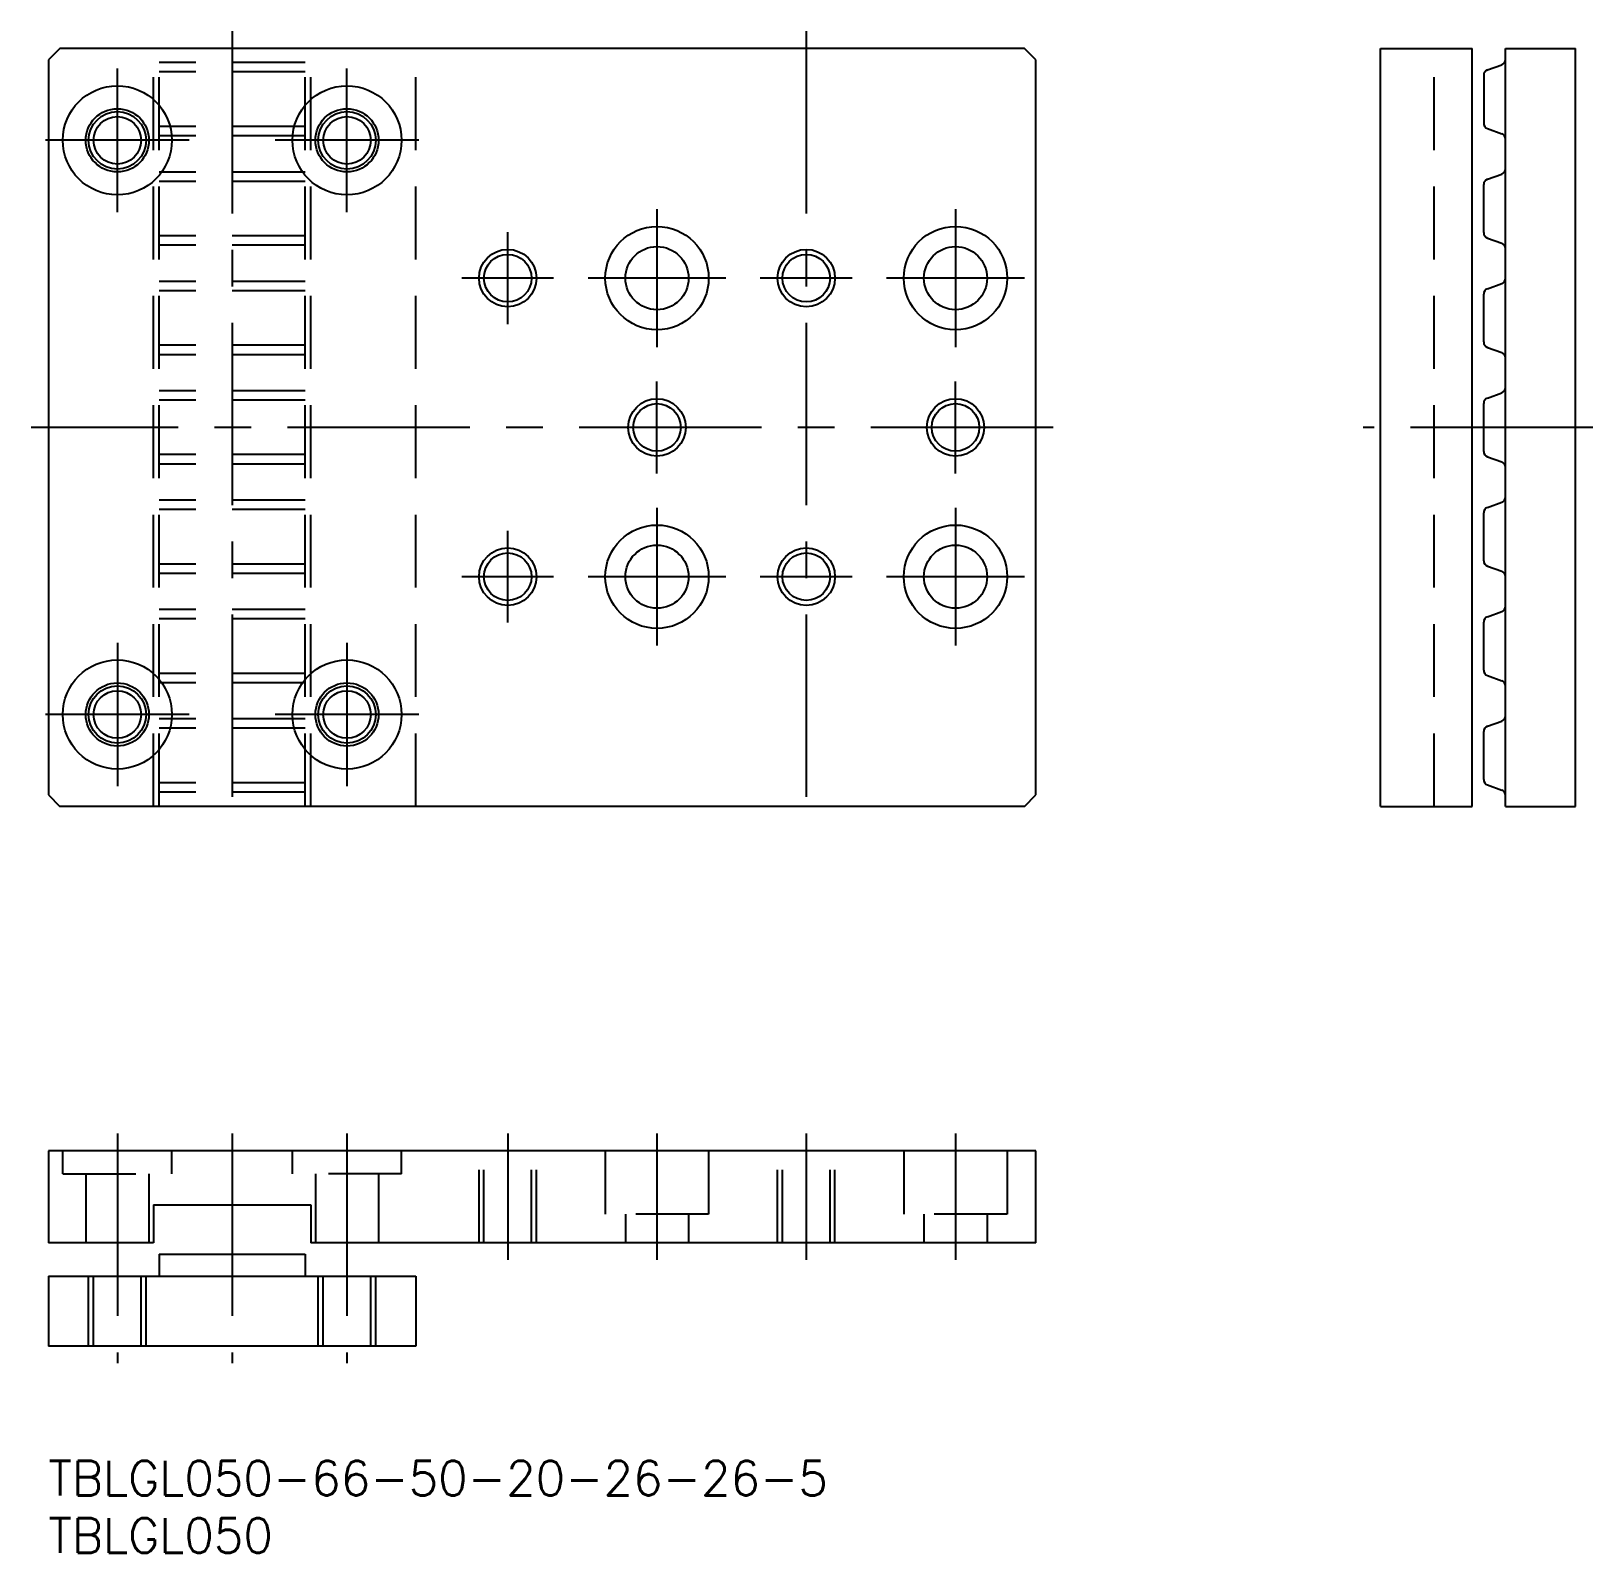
# Model space of a CAD drawing. Extents: x -2 to 134, y -8 to 124.
import ezdxf

# ---------------------------------------------------------------- set-up
doc = ezdxf.new("R2010")
doc.units = 0
doc.header["$LTSCALE"] = 0.5
doc.linetypes.add('CENTER', pattern=[50.8, 31.75, -6.35, 6.35, -6.35])
doc.linetypes.add('DASHED', pattern=[19.05, 12.7, -6.35])
for name, color, linetype in [('MSM_CENTER', 1, 'CENTER'), ('MSM_CONTINUOUS', 7, 'CONTINUOUS'), ('MSM_DASHED', 4, 'DASHED'), ('MSM_NARROW', 5, 'CONTINUOUS'), ('MSM_PART_NUMBER', 7, 'CONTINUOUS')]:
    doc.layers.add(name, color=color, linetype=linetype)
doc.styles.get("Standard").update_dxf_attribs({"font": 'txt.shx', "height": 2, "bigfont": 'bigfont.shx'})

# ---------------------------------------------------------------- blocks, each defined once
blk = doc.blocks.new('*U55')
at = {"layer": 'MSM_PART_NUMBER'}
blk.add_text('TBLGL050-66-50-20-26-26-5', height=3, dxfattribs=at).set_placement((0, -3))
blk = doc.blocks.new('*U56')
at = {"layer": 'MSM_PART_NUMBER'}
blk.add_text('TBLGL050', height=3, dxfattribs=at).set_placement((0, -8))

msp = doc.modelspace()

# ---------------------------------------------------------------- linework, layer by layer
at = {"layer": 'MSM_CENTER'}
for p, q in [((16, 124.5), (16, 55.5)), ((66, 124.5), (66, 55.5)), ((6, 108.75), (6, 121.25)), ((26, 108.75), (26, 121.25)), ((12.25, 115), (-0.25, 115)), ((32.25, 115), (19.75, 115)), ((53, 109), (53, 97)), ((79, 109), (79, 97)), ((40, 99), (40, 107)), ((44, 103), (36, 103)), ((59, 103), (47, 103)), ((70, 103), (62, 103)), ((85, 103), (73, 103)), ((53, 86), (53, 94)), ((79, 86), (79, 94)), ((87.5, 90), (-1.5, 90)), ((134.5, 90), (114.5, 90)), ((53, 83), (53, 71)), ((79, 83), (79, 71)), ((40, 73), (40, 81)), ((44, 77), (36, 77)), ((59, 77), (47, 77)), ((70, 77), (62, 77)), ((85, 77), (73, 77)), ((6, 71.25), (6, 58.75)), ((26, 71.25), (26, 58.75)), ((12.25, 65), (-0.25, 65)), ((32.25, 65), (19.75, 65)), ((6, 28.5), (6, 8.5)), ((16, 28.5), (16, 8.5)), ((26, 28.5), (26, 8.5)), ((40, 28.5), (40, 17.5)), ((53, 28.5), (53, 17.5)), ((66, 28.5), (66, 17.5)), ((79, 28.5), (79, 17.5))]:
    msp.add_line(p, q, dxfattribs=at)
at = {"layer": 'MSM_CONTINUOUS'}
for p, q in [((1, 123), (0, 122)), ((85, 123), (1, 123)), ((86, 122), (85, 123)), ((116, 57), (116, 123)), ((116, 123), (124, 123)), ((124, 57), (124, 123)), ((126.9, 57), (126.9, 123)), ((126.9, 123), (133, 123)), ((133, 57), (133, 123)), ((0, 122), (0, 58)), ((86, 58), (86, 122)), ((125.33, 121.13), (126.57, 121.58)), ((125, 120.66), (125, 116.49)), ((125.33, 116.02), (126.57, 115.57)), ((125.33, 111.61), (126.57, 112.06)), ((125, 106.96), (125, 111.14)), ((125.33, 106.49), (126.57, 106.04)), ((125.33, 102.08), (126.57, 102.53)), ((125, 97.44), (125, 101.61)), ((125.33, 96.97), (126.57, 96.52)), ((125.33, 92.56), (126.57, 93.01)), ((125, 87.91), (125, 92.09)), ((125.33, 87.44), (126.57, 86.99)), ((125.33, 83.03), (126.57, 83.48)), ((125, 78.39), (125, 82.56)), ((125.33, 77.92), (126.57, 77.47)), ((125.33, 73.51), (126.57, 73.96)), ((125, 68.86), (125, 73.04)), ((125.33, 68.39), (126.57, 67.94)), ((125.33, 63.98), (126.57, 64.43)), ((125, 59.34), (125, 63.51)), ((125.33, 58.87), (126.57, 58.42)), ((0, 58), (1, 57)), ((85, 57), (86, 58)), ((85, 57), (1, 57)), ((116, 57), (124, 57)), ((126.9, 57), (133, 57)), ((0, 27), (0, 19)), ((86, 27), (0, 27)), ((86, 19), (86, 27)), ((9.15, 22.3), (22.85, 22.3)), ((9.15, 22.3), (9.15, 19)), ((22.85, 22.3), (22.85, 19)), ((9.15, 19), (0, 19)), ((9.65, 18), (22.35, 18)), ((9.65, 18), (9.65, 16.1)), ((22.35, 18), (22.35, 16.1)), ((86, 19), (22.85, 19)), ((0, 16.1), (32, 16.1)), ((0, 16.1), (0, 10)), ((32, 16.1), (32, 10)), ((32, 10), (0, 10))]:
    msp.add_line(p, q, dxfattribs=at)
for centre, radius in [((6, 115), 4.75), ((26, 115), 4.75), ((6, 115), 2.75), ((6, 115), 2.07), ((26, 115), 2.75), ((26, 115), 2.07), ((53, 103), 4.5), ((79, 103), 4.5), ((40, 103), 2.07), ((53, 103), 2.75), ((66, 103), 2.07), ((79, 103), 2.75), ((53, 90), 2.07), ((79, 90), 2.07), ((53, 77), 4.5), ((79, 77), 4.5), ((40, 77), 2.07), ((53, 77), 2.75), ((66, 77), 2.07), ((79, 77), 2.75), ((6, 65), 4.75), ((26, 65), 4.75), ((6, 65), 2.75), ((6, 65), 2.07), ((26, 65), 2.75), ((26, 65), 2.07)]:
    msp.add_circle(centre, radius, dxfattribs=at)
for centre, start, end in [((125.5, 120.66), 110, 180), ((126.4, 122.05), 290, 0), ((125.5, 116.49), 180, 250), ((126.4, 115.1), 0, 70), ((125.5, 111.14), 110, 180), ((126.4, 112.53), 290, 0), ((125.5, 106.96), 180, 250), ((126.4, 105.57), 0, 70), ((125.5, 101.61), 110, 180), ((126.4, 103), 290, 0), ((125.5, 97.44), 180, 250), ((126.4, 96.05), 0, 70), ((125.5, 92.09), 110, 180), ((126.4, 93.48), 290, 0), ((125.5, 87.91), 180, 250), ((126.4, 86.52), 0, 70), ((125.5, 82.56), 110, 180), ((126.4, 83.95), 290, 0), ((125.5, 78.39), 180, 250), ((126.4, 77), 0, 70), ((125.5, 73.04), 110, 180), ((126.4, 74.43), 290, 0), ((125.5, 68.86), 180, 250), ((126.4, 67.47), 0, 70), ((125.5, 63.51), 110, 180), ((126.4, 64.9), 290, 0), ((125.5, 59.34), 180, 250), ((126.4, 57.95), 0, 70)]:
    msp.add_arc(centre, 0.5, start, end, dxfattribs=at)
at = {"layer": 'MSM_DASHED'}
for p, q in [((9.15, 57), (9.15, 123)), ((9.65, 57), (9.65, 123)), ((22.35, 57), (22.35, 123)), ((22.85, 57), (22.85, 123)), ((32, 57), (32, 123)), ((120.7, 57), (120.7, 123)), ((22.35, 121.77), (9.65, 121.77)), ((22.35, 120.95), (9.65, 120.95)), ((22.35, 116.2), (9.65, 116.2)), ((22.35, 115.38), (9.65, 115.38)), ((22.35, 112.24), (9.65, 112.24)), ((22.35, 111.42), (9.65, 111.42)), ((22.35, 106.68), (9.65, 106.68)), ((22.35, 105.86), (9.65, 105.86)), ((22.35, 102.72), (9.65, 102.72)), ((22.35, 101.9), (9.65, 101.9)), ((22.35, 97.15), (9.65, 97.15)), ((22.35, 96.33), (9.65, 96.33)), ((22.35, 93.19), (9.65, 93.19)), ((22.35, 92.37), (9.65, 92.37)), ((22.35, 87.63), (9.65, 87.63)), ((22.35, 86.81), (9.65, 86.81)), ((22.35, 83.67), (9.65, 83.67)), ((22.35, 82.85), (9.65, 82.85)), ((22.35, 78.1), (9.65, 78.1)), ((22.35, 77.28), (9.65, 77.28)), ((22.35, 74.14), (9.65, 74.14)), ((22.35, 73.32), (9.65, 73.32)), ((22.35, 68.58), (9.65, 68.58)), ((22.35, 67.76), (9.65, 67.76)), ((22.35, 64.62), (9.65, 64.62)), ((22.35, 63.8), (9.65, 63.8)), ((22.35, 59.05), (9.65, 59.05)), ((22.35, 58.23), (9.65, 58.23)), ((1.25, 25), (1.25, 27)), ((10.75, 25), (10.75, 27)), ((21.25, 25), (21.25, 27)), ((30.75, 25), (30.75, 27)), ((37.5, 19), (37.5, 27)), ((37.93, 19), (37.93, 27)), ((42.07, 19), (42.07, 27)), ((42.5, 19), (42.5, 27)), ((48.5, 27), (48.5, 21.5)), ((57.5, 27), (57.5, 21.5)), ((63.5, 19), (63.5, 27)), ((63.93, 19), (63.93, 27)), ((68.07, 19), (68.07, 27)), ((68.5, 19), (68.5, 27)), ((74.5, 27), (74.5, 21.5)), ((83.5, 27), (83.5, 21.5)), ((1.25, 25), (10.75, 25)), ((3.25, 25), (3.25, 19)), ((8.75, 25), (8.75, 19)), ((30.75, 25), (21.25, 25)), ((23.25, 25), (23.25, 19)), ((28.75, 25), (28.75, 19)), ((57.5, 21.5), (48.5, 21.5)), ((50.25, 21.5), (50.25, 19)), ((55.75, 21.5), (55.75, 19)), ((83.5, 21.5), (74.5, 21.5)), ((76.25, 21.5), (76.25, 19)), ((81.75, 21.5), (81.75, 19)), ((3.5, 10), (3.5, 16.1)), ((3.93, 10), (3.93, 16.1)), ((8.07, 10), (8.07, 16.1)), ((8.5, 10), (8.5, 16.1)), ((23.5, 10), (23.5, 16.1)), ((23.93, 10), (23.93, 16.1)), ((28.07, 10), (28.07, 16.1)), ((28.5, 10), (28.5, 16.1))]:
    msp.add_line(p, q, dxfattribs=at)
at = {"layer": 'MSM_NARROW'}
for centre in [(6, 115), (26, 115), (40, 103), (66, 103), (53, 90), (79, 90), (40, 77), (66, 77), (6, 65), (26, 65)]:
    msp.add_circle(centre, 2.5, dxfattribs=at)

# ---------------------------------------------------------------- block references
at = {"layer": 'MSM_CONTINUOUS'}
for name in ['*U55', '*U56']:
    msp.add_blockref(name, (0, 0), dxfattribs=at)

doc.saveas('drawing.dxf')
